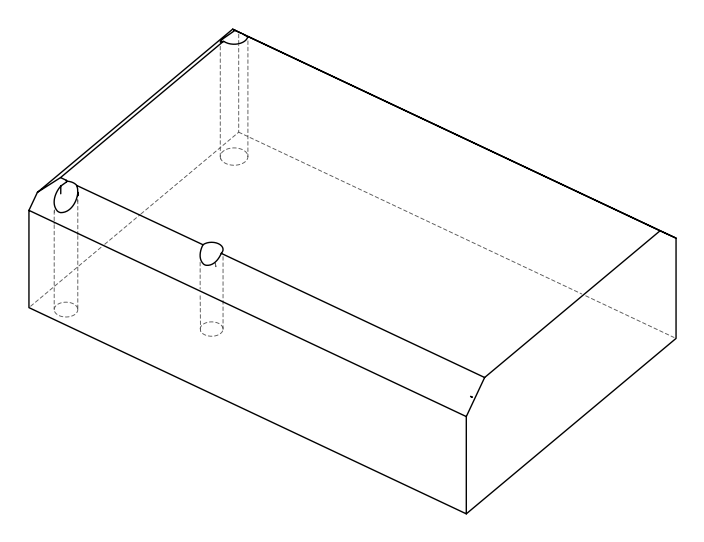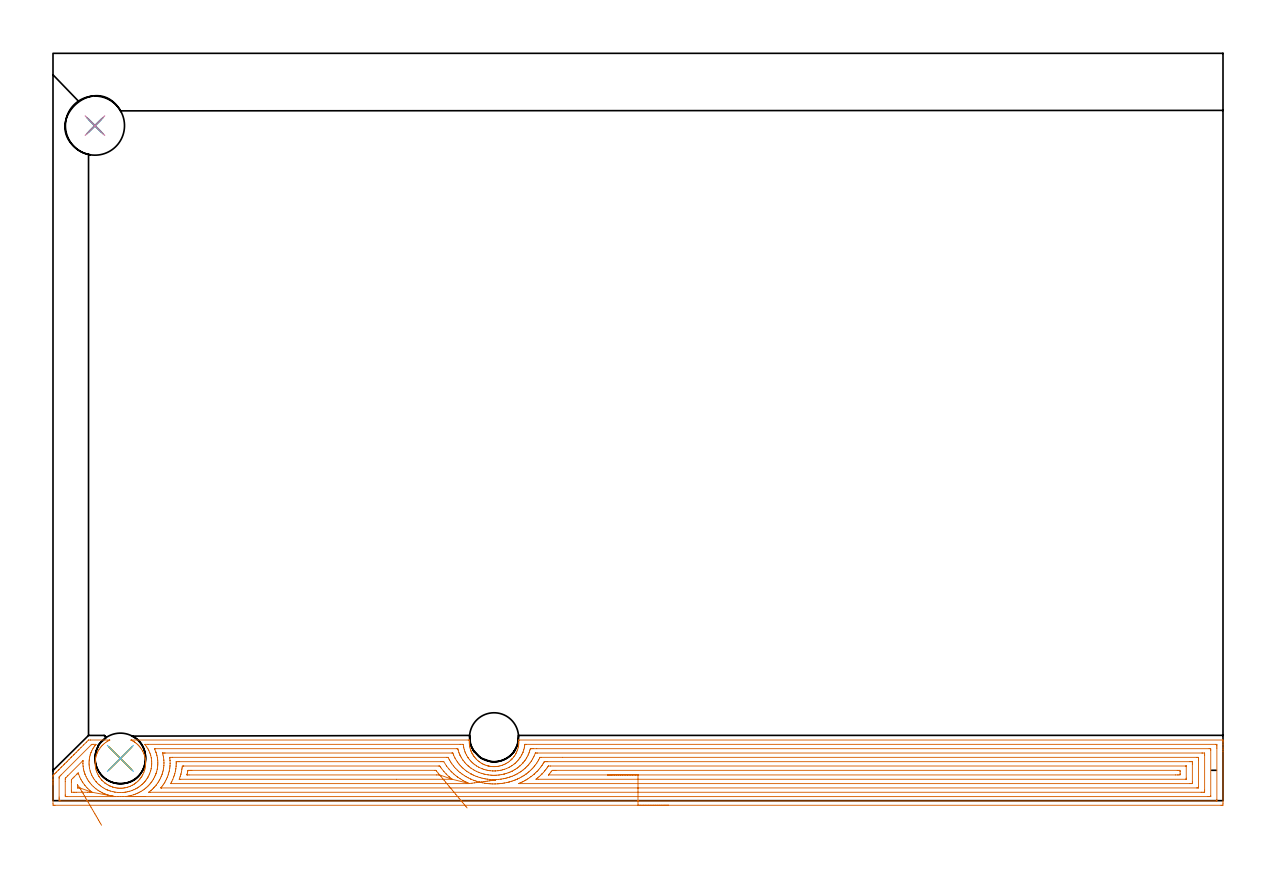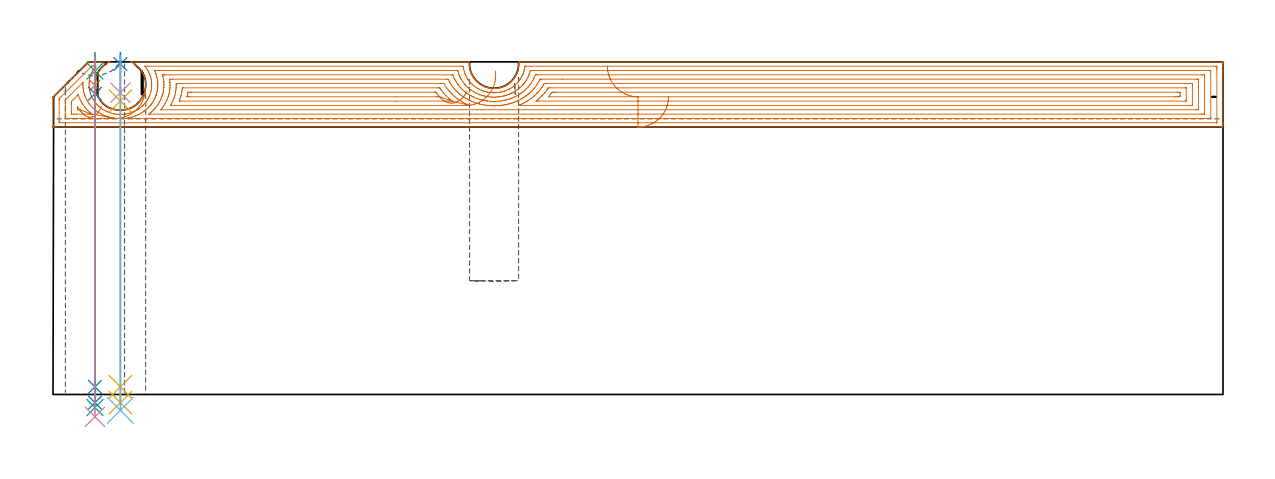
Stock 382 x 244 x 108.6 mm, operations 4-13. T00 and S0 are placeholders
(PLAN: 13 operations, 9 tool changes, 57 min)
(1 INDEXABLE_INSERT_DRILL_BLIND_HOLE_FROM_SOLID | STEP1POCKET | NXT0302_003 | 0.3 min | 14351 mm3)
(2 AREA_MILL | FG_CHAMFER_SURFACE | UGT0205_001 | 8.62 min | 16053 mm3)
(3 AREA_MILL_1 | FG_CHAMFER_SURFACE_1 | UGT0205_001 | 21.37 min | 65204 mm3)
(4 AREA_MILL_2 | FG_CHAMFER_SURFACE_2 | UGT0205_001 | 24.15 min | 85254 mm3)
(5 SPOT_DRILL | STEP1HOLE | NXT0321_9005460120000 | 0.03 min | 0 mm3)
(6 SPOT_DRILL_1 | STEP1HOLE_1 | NXT0321_9005460120000 | 0.05 min | 148 mm3)
(7 DRILL_BLIND_HOLE_INTO_CENTER | STEP1HOLE | NXT0301_038 | 0.05 min | 86 mm3)
(8 GUN_DRILL_THROUGH_HOLE | STEP1HOLE | UGT0307_001 | 0.52 min | 1926 mm3)
(9 SPADE_DRILL_TO_ENLARGE_THROUGH_HOLE | STEP1HOLE | UGT0306_007 | 0.46 min | 19645 mm3)
(10 DRILL_BLIND_HOLE_INTO_CENTER_1 | STEP1HOLE_1 | NXT0301_022 | 0.04 min | 90 mm3)
(11 GUN_DRILL_THROUGH_HOLE_1 | STEP1HOLE_1 | UGT0307_001 | 0.49 min | 1967 mm3)
(12 SPADE_DRILL_TO_ENLARGE_THROUGH_HOLE_1 | STEP1HOLE_1 | UGT0306_003 | 0.46 min | 11025 mm3)
(13 DRILL_TO_ENLARGE_THROUGH_HOLE | STEP1HOLE_1 | UGT0301_260 | 0.47 min | 18077 mm3)
(TOOL NXT0302_003 | Index. Insert Drill 16mm [880-D1600L20-05] | D16 PA176 FL80 Z2)
(TOOL UGT0205_001 | Chamfer Mill 20 x 3 x 45 deg. | D20 FL50 Z2)
(TOOL NXT0321_9005460120000 | NC Spot Drill, 142deg, 12mm, Carbide, Uncoated | D12 PA142 FL30 Z2)
(TOOL NXT0301_038 | Carbide Drill 6.7mm [860.1-0670-034A1-MM 2214] | D6.7 PA140 FL53 Z2)
(TOOL UGT0307_001 | Gun Drill 5 mm | D5 PA130 FL24 Z1)
(TOOL UGT0306_007 | Spade Drill 16.5mm | D16.5 PA132 FL10 Z2)
(TOOL NXT0301_022 | Carbide Drill 5.1mm [860.1-0510-015A1-MM 2214] | D5.1 PA140 FL28 Z2)
(TOOL UGT0306_003 | Spade Drill 12.5mm | D12.5 PA132 FL10 Z2)
(TOOL UGT0301_260 | Twist Drill 19.3 mm | D19.3 PA118 FL140 Z2)
(OP 4 AREA_MILL_2)
G17 G21 G94 G90
T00 M6
G54
G17 G0 G90 X201. Y-1.5 S1061 M3
G43 Z118.6 H0
Z97.3
G94 G1 X200.962 Z96.428 F250.
X200.848 Z95.564
X200.659 Z94.712
X200.397 Z93.88
X200.063 Z93.074
X199.66 Z92.3
X199.192 Z91.564
X198.66 Z90.872
X198.071 Z90.229
X197.428 Z89.64
X196.736 Z89.109
X196. Z88.64
X195.226 Z88.237
X194.42 Z87.903
X193.588 Z87.641
X192.737 Z87.452
X191.872 Z87.338
X191. Z87.3
X0.624
X0.138 Y-1.495 Z87.303
X0.009 Y-1.492 Z87.306
X0. Y-1.015 Z87.783
Y5.173 Z93.967
Y5.706 Z94.503
Y6.056 Z94.853
Y6.59 Z95.386
Y6.94 Z95.735
Y7.916 Z96.716
X0.01 Y8.205 Z97.002
X0.068 Y8.266 Z97.064
X0.177 Y8.378 Z97.176
X0.624 Y8.826 Z97.622
X0.988 Y9.188 Z97.988
X1.148 Y9.348 Z98.148
X1.684 Y9.887 Z98.681
X1.965 Y10.165 Z98.965
X2.013 Y10.213 Z99.013
X2.568 Y10.77 Z99.566
X2.859 Y11.059 Z99.859
X3.452 Y11.654 Z100.45
X3.742 Y11.942 Z100.742
X3.752 Y11.952 Z100.752
X4.336 Y12.538 Z101.334
X4.688 Y12.888 Z101.688
X5.22 Y13.422 Z102.218
X5.811 Y14.011 Z102.811
X5.987 Y14.188 Z102.985
X6.104 Y14.306 Z103.103
X6.695 Y14.895 Z103.695
X6.881 Y15.082 Z103.879
X6.988 Y15.19 Z103.987
X7.579 Y15.779 Z104.579
X8.167 Y16.368 Z105.166
X8.463 Y16.663 Z105.463
X9.115 Y17.316 Z106.115
X10.009 Y18.209 Z107.008
X10.903 Y19.103 Z107.902
X11.56 Y19.76 Z108.559
X11.596 Y19.797 Z108.587
X12.243 Y19.8 Z108.6
X18.5
X18.532 Y19.794 Z108.592
X18.513 Y19.778 Z108.578
X18.5 Y19.77 Z108.57
X18.261 Y19.65 Z108.45
X17.89 Y19.45 Z108.25
X17.691 Y19.331 Z108.131
X17.245 Y19.038 Z107.838
X17.204 Y19.01 Z107.81
X16.798 Y18.698 Z107.498
X16.476 Y18.421 Z107.221
X16.167 Y18.13 Z106.93
X15.905 Y17.857 Z106.657
X15.649 Y17.558 Z106.358
X15.409 Y17.25 Z106.05
X15.011 Y16.677 Z105.477
X14.832 Y16.37 Z105.17
X14.603 Y15.933 Z104.733
X14.399 Y15.49 Z104.29
X14.25 Y15.113 Z103.913
X14.118 Y14.733 Z103.533
X14.083 Y14.61 Z103.41
X13.973 Y14.171 Z102.971
X13.883 Y13.73 Z102.53
X13.818 Y13.291 Z102.091
X13.777 Y12.85 Z101.65
X13.759 Y12.41 Z101.21
X13.764 Y11.97 Z100.77
X13.793 Y11.529 Z100.329
X13.846 Y11.09 Z99.89
X13.924 Y10.649 Z99.449
X14.025 Y10.21 Z99.01
X14.118 Y9.867 Z98.667
X14.314 Y9.33 Z98.13
X14.498 Y8.887 Z97.687
X14.71 Y8.45 Z97.25
X14.856 Y8.184 Z96.984
X14.991 Y7.956 Z96.756
X15.012 Y7.921 Z96.721
X15.056 Y7.857 Z96.654
X15.079 Y7.824 Z96.618
X15.25 Y7.571 Z96.369
X15.567 Y7.15 Z95.949
X15.905 Y6.743 Z95.541
X15.954 Y6.691 Z95.489
X16.001 Y6.646 Z95.443
X16.369 Y6.288 Z95.084
X16.798 Y5.9 Z94.699
X16.88 Y5.836 Z94.635
X16.911 Y5.811 Z94.61
X16.98 Y5.762 Z94.56
X17.297 Y5.532 Z94.332
X17.691 Y5.274 Z94.073
X18.053 Y5.072 Z93.866
X18.299 Y4.932 Z93.729
X18.36 Y4.901 Z93.699
X18.44 Y4.861 Z93.659
X18.585 Y4.795 Z93.593
X18.693 Y4.751 Z93.549
X18.947 Y4.649 Z93.444
X19.029 Y4.615 Z93.411
X19.478 Y4.454 Z93.252
X19.547 Y4.434 Z93.232
X19.84 Y4.35 Z93.145
X19.923 Y4.325 Z93.122
X20.055 Y4.293 Z93.093
X20.074 Y4.289 Z93.088
X20.205 Y4.259 Z93.056
X20.287 Y4.242 Z93.035
X20.371 Y4.222 Z93.015
X20.817 Y4.145 Z92.939
X21.181 Y4.102 Z92.896
X21.265 Y4.092 Z92.887
X21.711 Y4.064 Z92.859
X22.011 Z92.853
X22.158 Y4.062 Z92.854
X22.274 Y4.067 Z92.86
X22.605 Y4.083 Z92.876
X23.052 Y4.128 Z92.922
X23.416 Y4.185 Z92.979
X23.499 Y4.197 Z92.993
X23.945 Y4.29 Z93.089
X24.393 Y4.412 Z93.212
X24.838 Y4.561 Z93.359
X25.273 Y4.737 Z93.536
X25.702 Y4.931 Z93.729
X25.732 Y4.946 Z93.744
X25.875 Y5.026 Z93.826
X26.182 Y5.2 Z93.999
X26.544 Y5.426 Z94.224
X26.625 Y5.476 Z94.275
X26.991 Y5.743 Z94.543
X27.082 Y5.81 Z94.61
X27.518 Y6.172 Z94.971
X27.786 Y6.426 Z95.225
X28.041 Y6.69 Z95.49
X28.204 Y6.878 Z95.676
X28.258 Y6.94 Z95.736
X28.331 Y7.023 Z95.821
X28.412 Y7.114 Z95.914
X28.748 Y7.57 Z96.37
X28.778 Y7.616 Z96.415
X28.913 Y7.824 Z96.619
X28.99 Y7.941 Z96.738
X29.034 Y8.006 Z96.805
X29.187 Y8.266 Z97.066
X29.295 Y8.45 Z97.25
X29.684 Y9.33 Z98.13
X29.843 Y9.768 Z98.568
X29.973 Y10.21 Z99.01
X30.076 Y10.649 Z99.449
X30.156 Y11.09 Z99.89
X30.198 Y11.394 Z100.194
X30.234 Y11.97 Z100.77
X30.241 Y12.41 Z101.21
X30.225 Y12.85 Z101.65
X30.198 Y13.206 Z102.006
X30.163 Y13.468 Z102.268
X30.12 Y13.73 Z102.53
X30.027 Y14.171 Z102.971
X29.912 Y14.61 Z103.41
X29.77 Y15.052 Z103.852
X29.598 Y15.49 Z104.29
X29.305 Y16.13 Z104.93
X29.17 Y16.37 Z105.17
X28.894 Y16.815 Z105.615
X28.594 Y17.25 Z106.05
X28.412 Y17.488 Z106.288
X28.129 Y17.814 Z106.614
X27.832 Y18.13 Z106.93
X27.518 Y18.429 Z107.229
X27.162 Y18.726 Z107.526
X26.794 Y19.01 Z107.81
X26.625 Y19.129 Z107.929
X26.473 Y19.23 Z108.03
X26.327 Y19.321 Z108.121
X26.178 Y19.412 Z108.212
X25.88 Y19.578 Z108.378
X25.524 Y19.757 Z108.557
X25.5 Y19.771 Z108.571
X25.465 Y19.795 Z108.59
X25.65 Y19.8 Z108.6
X135.585
X135.913 Y19.794 Z108.591
X135.921 Y19.767 Z108.564
X135.908 Y19.461 Z108.259
X135.91 Y19.01 Z107.808
X135.933 Y18.57 Z107.368
X135.948 Y18.431 Z107.229
X135.979 Y18.13 Z106.929
X136.032 Y17.798 Z106.598
X136.05 Y17.689 Z106.488
X136.145 Y17.251 Z106.048
X136.269 Y16.81 Z105.605
X136.319 Y16.663 Z105.457
X136.375 Y16.494 Z105.292
X136.416 Y16.37 Z105.169
X136.467 Y16.233 Z105.033
X136.506 Y16.128 Z104.928
X136.651 Y15.808 Z104.606
X136.665 Y15.779 Z104.576
X136.777 Y15.551 Z104.349
X136.807 Y15.491 Z104.288
X136.894 Y15.337 Z104.133
X136.976 Y15.19 Z103.989
X137.057 Y15.045 Z103.844
X137.075 Y15.016 Z103.816
X137.152 Y14.895 Z103.691
X137.218 Y14.789 Z103.588
X137.33 Y14.61 Z103.409
X137.373 Y14.549 Z103.348
X137.399 Y14.511 Z103.309
X137.445 Y14.453 Z103.249
X137.539 Y14.33 Z103.129
X137.671 Y14.161 Z102.96
X137.707 Y14.114 Z102.914
X137.794 Y14.011 Z102.811
X138.033 Y13.73 Z102.529
X138.186 Y13.569 Z102.367
X138.293 Y13.457 Z102.255
X138.63 Y13.147 Z101.945
X138.714 Y13.075 Z101.874
X138.978 Y12.85 Z101.65
X139.186 Y12.69 Z101.489
X139.628 Y12.393 Z101.192
X140.079 Y12.119 Z100.917
X140.228 Y12.039 Z100.838
X140.356 Y11.971 Z100.769
X140.662 Y11.827 Z100.625
X140.973 Y11.695 Z100.49
X141.417 Y11.534 Z100.33
X141.611 Y11.474 Z100.271
X141.842 Y11.405 Z100.199
X141.866 Y11.397 Z100.192
X142.013 Y11.36 Z100.158
X142.116 Y11.334 Z100.133
X142.289 Y11.295 Z100.087
X142.312 Y11.29 Z100.082
X142.526 Y11.249 Z100.042
X142.759 Y11.204 Z100.001
X143.206 Y11.146 Z99.945
X143.653 Y11.118 Z99.908
X144.1 Y11.11 Z99.904
X144.342 Y11.122 Z99.911
X144.546 Y11.129 Z99.923
X144.993 Y11.17 Z99.968
X145.44 Y11.239 Z100.035
X145.888 Y11.333 Z100.129
X146.333 Y11.451 Z100.249
X146.782 Y11.602 Z100.4
X147.226 Y11.779 Z100.577
X147.651 Y11.977 Z100.774
X147.899 Y12.112 Z100.912
X148.12 Y12.234 Z101.033
X148.571 Y12.526 Z101.325
X149.025 Y12.85 Z101.65
X149.34 Y13.127 Z101.926
X149.474 Y13.245 Z102.045
X149.562 Y13.329 Z102.129
X149.81 Y13.569 Z102.365
X149.886 Y13.642 Z102.44
X149.906 Y13.662 Z102.46
X149.97 Y13.73 Z102.529
X150.33 Y14.164 Z102.963
X150.482 Y14.365 Z103.163
X150.668 Y14.61 Z103.409
X150.8 Y14.804 Z103.602
X151.003 Y15.144 Z103.942
X151.108 Y15.337 Z104.135
X151.192 Y15.491 Z104.289
X151.399 Y15.928 Z104.725
X151.582 Y16.37 Z105.169
X151.674 Y16.62 Z105.42
X151.693 Y16.673 Z105.473
X151.852 Y17.25 Z106.049
X151.95 Y17.688 Z106.488
X151.98 Y17.877 Z106.676
X152.021 Y18.13 Z106.929
X152.052 Y18.431 Z107.229
X152.067 Y18.57 Z107.368
X152.088 Y19.01 Z107.809
X152.089 Y19.562 Z108.361
X152.083 Y19.718 Z108.517
X152.088 Y19.795 Z108.593
X152.12 Y19.8 Z108.6
X381.823
X381.991 Y19.797 Z108.588
X381.993 Y19.783 Z108.575
X382. Y19.415 Z108.215
Y19.132 Z107.931
Y18.431 Z107.226
Y17.196 Z105.993
Y16.663 Z105.458
Y16.046 Z104.841
Y-0.398 Z88.4
X381.996 Y-1.015 Z87.783
X381.991 Y-1.492 Z87.306
X381.862 Y-1.495 Z87.303
X381.376 Y-1.5 Z87.3
X191.
Y-0.086 Z88.714
X2.365 Y-0.085 Z88.715
X2.018 Y-0.079 Z88.721
X2.01 Y0.033 Z88.833
X2.003 Y0.274 Z89.074
X2.001 Y0.753 Z89.553
X2. Y1.16 Z89.96
X2.001 Y7.346 Z96.146
X2.006 Y7.586 Z96.386
X2.01 Y7.704 Z96.504
X2.022 Y7.76 Z96.56
X2.081 Y7.824 Z96.624
X2.243 Y7.991 Z96.791
X2.412 Y8.162 Z96.962
X2.686 Y8.437 Z97.237
X12.463 Y18.213 Z107.013
X12.561 Y18.308 Z107.108
X12.623 Y18.365 Z107.165
X12.639 Y18.378 Z107.178
X12.661 Y18.381 Z107.181
X12.713 Y18.383 Z107.183
X13.137 Y18.386 Z107.186
X13.183
X13.931 Y18.382 Z107.182
X13.986 Y18.38 Z107.18
X14.002 Y18.378 Z107.178
X13.995 Y18.367 Z107.167
X13.943 Y18.297 Z107.097
X13.864 Y18.194 Z106.994
X13.762 Y18.061 Z106.861
X13.656 Y17.917 Z106.717
X13.397 Y17.547 Z106.347
X13.137 Y17.162 Z105.962
X12.955 Y16.843 Z105.643
X12.861 Y16.663 Z105.463
X12.657 Y16.254 Z105.054
X12.446 Y15.779 Z104.579
X12.386 Y15.638 Z104.438
X12.243 Y15.262 Z104.062
X12.154 Y14.983 Z103.783
X12.131 Y14.895 Z103.695
X11.982 Y14.269 Z103.069
X11.93 Y14.011 Z102.811
X11.851 Y13.516 Z102.316
X11.808 Y13.127 Z101.927
X11.778 Y12.667 Z101.467
X11.77 Y12.244 Z101.044
X11.781 Y11.816 Z100.616
X11.816 Y11.36 Z100.16
X11.884 Y10.831 Z99.631
X11.949 Y10.476 Z99.276
X12.128 Y9.706 Z98.506
X12.164 Y9.592 Z98.392
X12.243 Y9.349 Z98.149
X12.498 Y8.708 Z97.508
X12.687 Y8.269 Z97.069
X12.918 Y7.824 Z96.624
X13.137 Y7.44 Z96.24
X13.47 Y6.94 Z95.74
X14.031 Y6.209 Z95.009
X14.101 Y6.126 Z94.926
X14.164 Y6.056 Z94.856
X14.54 Y5.672 Z94.472
X14.925 Y5.303 Z94.103
X15.073 Y5.173 Z93.973
X15.478 Y4.834 Z93.634
X15.818 Y4.588 Z93.388
X16.266 Y4.289 Z93.089
X16.712 Y4.025 Z92.825
X17.308 Y3.699 Z92.499
X17.606 Y3.563 Z92.363
X17.672 Y3.535 Z92.335
X17.718 Y3.516 Z92.316
X17.999 Y3.405 Z92.205
X18.5 Y3.226 Z92.026
X18.771 Y3.137 Z91.937
X19.394 Y2.965 Z91.765
X19.594 Y2.918 Z91.718
X20.141 Y2.81 Z91.61
X20.287 Y2.785 Z91.585
X21.006 Y2.694 Z91.494
X21.181 Y2.681 Z91.481
X21.563 Y2.658 Z91.458
X21.944 Y2.65 Z91.45
X22.075 Y2.651 Z91.451
X22.808 Y2.68 Z91.48
X22.969 Y2.691 Z91.491
X23.059 Y2.699 Z91.499
X23.414 Y2.741 Z91.541
X23.727 Y2.788 Z91.588
X23.862 Y2.811 Z91.611
X24.364 Y2.909 Z91.709
X24.756 Y3.003 Z91.803
X25.075 Y3.09 Z91.89
X25.65 Y3.273 Z92.073
X25.748 Y3.308 Z92.108
X26.002 Y3.405 Z92.205
X26.448 Y3.594 Z92.394
X26.544 Y3.637 Z92.437
X26.985 Y3.852 Z92.652
X27.438 Y4.104 Z92.904
X27.554 Y4.174 Z92.974
X27.738 Y4.289 Z93.089
X28.093 Y4.525 Z93.325
X28.331 Y4.696 Z93.496
X28.604 Y4.903 Z93.703
X28.934 Y5.173 Z93.973
X29.089 Y5.307 Z94.107
X29.225 Y5.431 Z94.231
X29.539 Y5.746 Z94.546
X29.83 Y6.056 Z94.856
X29.966 Y6.208 Z95.008
X30.119 Y6.386 Z95.186
X30.357 Y6.705 Z95.505
X30.528 Y6.94 Z95.74
X30.719 Y7.231 Z96.031
X31.013 Y7.69 Z96.49
X31.062 Y7.775 Z96.575
X31.087 Y7.824 Z96.624
X31.348 Y8.377 Z97.177
X31.495 Y8.708 Z97.508
X31.617 Y8.994 Z97.794
X31.83 Y9.592 Z98.392
X31.849 Y9.649 Z98.449
X31.907 Y9.841 Z98.641
X32.029 Y10.354 Z99.154
X32.053 Y10.476 Z99.276
X32.159 Y11.11 Z99.91
X32.188 Y11.36 Z100.16
X32.223 Y11.93 Z100.73
X32.229 Y12.244 Z101.044
X32.218 Y12.82 Z101.62
X32.197 Y13.127 Z101.927
X32.113 Y13.807 Z102.607
X32.072 Y14.011 Z102.811
X31.907 Y14.759 Z103.559
X31.869 Y14.895 Z103.695
X31.854 Y14.947 Z103.747
X31.682 Y15.442 Z104.242
X31.549 Y15.779 Z104.579
X31.282 Y16.396 Z105.196
X31.147 Y16.663 Z105.463
X31.013 Y16.908 Z105.708
X30.603 Y17.547 Z106.347
X30.119 Y18.218 Z107.018
X30.04 Y18.317 Z107.117
X30.029 Y18.332 Z107.132
X29.999 Y18.375 Z107.175
X30.119 Y18.382 Z107.182
X30.166 Y18.384 Z107.184
X31.013 Y18.386 Z107.186
X132.95
X133.798 Y18.38 Z107.18
X133.85 Y18.379 Z107.179
X133.943 Y18.331 Z107.131
X133.956 Y18.274 Z107.074
X134.07 Y17.547 Z106.347
X134.137 Y17.211 Z106.011
X134.281 Y16.663 Z105.463
X134.501 Y15.968 Z104.768
X134.576 Y15.779 Z104.579
X134.692 Y15.504 Z104.304
X134.999 Y14.895 Z103.695
X135.409 Y14.185 Z102.985
X135.523 Y14.011 Z102.811
X135.585 Y13.919 Z102.719
X135.937 Y13.47 Z102.27
X136.223 Y13.127 Z101.927
X136.479 Y12.841 Z101.641
X136.781 Y12.538 Z101.338
X137.102 Y12.244 Z101.044
X137.373 Y12.013 Z100.813
X137.741 Y11.722 Z100.522
X138.262 Y11.36 Z100.16
X138.275 Y11.351 Z100.151
X138.917 Y10.975 Z99.775
X139.161 Y10.844 Z99.644
X139.962 Y10.476 Z99.276
X140.054 Y10.438 Z99.238
X140.116 Y10.415 Z99.215
X140.628 Y10.24 Z99.04
X140.948 Y10.142 Z98.942
X141.413 Y10.016 Z98.816
X141.842 Y9.918 Z98.718
X141.992 Y9.888 Z98.688
X142.291 Y9.835 Z98.635
X142.638 Y9.785 Z98.585
X142.736 Y9.774 Z98.574
X143.511 Y9.709 Z98.509
X143.629 Y9.705 Z98.505
X144.025 Y9.7 Z98.5
X144.406 Y9.708 Z98.508
X144.523 Y9.715 Z98.515
X145.235 Y9.772 Z98.572
X145.417 Y9.793 Z98.593
X145.526 Y9.808 Z98.608
X146.146 Y9.917 Z98.717
X146.311 Y9.952 Z98.752
X146.738 Y10.054 Z98.854
X147.205 Y10.185 Z98.985
X147.424 Y10.259 Z99.059
X148.03 Y10.476 Z99.276
X148.098 Y10.503 Z99.303
X148.691 Y10.774 Z99.574
X148.992 Y10.93 Z99.73
X149.271 Y11.084 Z99.884
X149.728 Y11.36 Z100.16
X149.824 Y11.421 Z100.221
X149.886 Y11.462 Z100.262
X150.343 Y11.791 Z100.591
X150.499 Y11.905 Z100.705
X150.78 Y12.138 Z100.938
X150.836 Y12.188 Z100.988
X150.898 Y12.244 Z101.044
X151.294 Y12.619 Z101.419
X151.674 Y12.995 Z101.795
X151.736 Y13.066 Z101.866
X151.787 Y13.127 Z101.927
X152.13 Y13.56 Z102.36
X152.476 Y14.011 Z102.811
X152.514 Y14.064 Z102.864
X152.567 Y14.143 Z102.943
X152.849 Y14.617 Z103.417
X153.001 Y14.895 Z103.695
X153.153 Y15.199 Z103.999
X153.421 Y15.779 Z104.579
X153.433 Y15.807 Z104.607
X153.461 Y15.875 Z104.675
X153.663 Y16.463 Z105.263
X153.718 Y16.663 Z105.463
X153.848 Y17.164 Z105.964
X153.93 Y17.547 Z106.347
X153.992 Y17.906 Z106.706
X154.06 Y18.35 Z107.15
X154.071 Y18.38 Z107.18
X154.091 Y18.381 Z107.181
X154.143 Y18.383 Z107.183
X154.355 Y18.386 Z107.186
X154.4
X379.635 Y18.385 Z107.185
X379.982 Y18.379 Z107.179
X379.99 Y18.267 Z107.067
X379.997 Y18.026 Z106.826
X379.999 Y17.547 Z106.347
X380. Y17.14 Z105.94
X379.999 Y0.347 Z89.147
X379.992 Y-0.061 Z88.739
X379.989 Y-0.08 Z88.72
X379.984 Y-0.082 Z88.718
X379.959 Y-0.084 Z88.716
X379.906 Y-0.085 Z88.715
X379.8 Y-0.086 Z88.714
X191.
Y1.328 Z90.128
X23.862 Y1.329 Z90.129
X23.821 Y1.331 Z90.131
X23.759 Y1.336 Z90.136
X23.862 Y1.356 Z90.156
X24.106 Y1.396 Z90.196
X24.269 Y1.424 Z90.224
X24.756 Y1.515 Z90.315
X24.859 Y1.536 Z90.336
X25.314 Y1.637 Z90.437
X25.58 Y1.707 Z90.507
X25.65 Y1.727 Z90.527
X26.26 Y1.918 Z90.718
X26.544 Y2.01 Z90.81
X26.917 Y2.151 Z90.951
X27.438 Y2.364 Z91.164
X27.548 Y2.412 Z91.212
X27.783 Y2.521 Z91.321
X28.148 Y2.702 Z91.502
X28.331 Y2.801 Z91.601
X28.719 Y3.022 Z91.822
X29.225 Y3.331 Z92.131
X29.27 Y3.36 Z92.16
X29.336 Y3.405 Z92.205
X29.789 Y3.731 Z92.531
X30.119 Y3.978 Z92.778
X30.292 Y4.118 Z92.918
X30.493 Y4.289 Z93.089
X30.766 Y4.532 Z93.332
X31.013 Y4.766 Z93.566
X31.215 Y4.973 Z93.773
X31.402 Y5.173 Z93.973
X31.638 Y5.438 Z94.238
X31.907 Y5.75 Z94.55
X32.04 Y5.924 Z94.724
X32.136 Y6.056 Z94.856
X32.408 Y6.444 Z95.244
X32.732 Y6.94 Z95.74
X32.758 Y6.982 Z95.782
X32.8 Y7.051 Z95.851
X33.068 Y7.56 Z96.36
X33.195 Y7.824 Z96.624
X33.35 Y8.165 Z96.965
X33.581 Y8.708 Z97.508
X33.612 Y8.789 Z97.589
X33.694 Y9.019 Z97.819
X33.831 Y9.457 Z98.257
X33.867 Y9.592 Z98.392
X34.007 Y10.166 Z98.966
X34.065 Y10.476 Z99.276
X34.14 Y10.918 Z99.718
X34.19 Y11.36 Z100.16
X34.214 Y11.729 Z100.529
X34.229 Y12.244 Z101.044
X34.224 Y12.603 Z101.403
X34.199 Y13.127 Z101.927
X34.154 Y13.556 Z102.356
X34.09 Y14.011 Z102.811
X33.96 Y14.633 Z103.433
X33.892 Y14.895 Z103.695
X33.694 Y15.596 Z104.396
X33.631 Y15.779 Z104.579
X33.596 Y15.876 Z104.676
X33.257 Y16.663 Z105.463
X33.139 Y16.939 Z105.739
X33.132 Y16.962 Z105.762
X33.134 Y16.965 Z105.765
X33.141 Y16.968 Z105.768
X33.195 Y16.97 Z105.77
X33.278 Y16.971 Z105.771
X33.382
X131.699
X132.01 Y16.969 Z105.769
X132.113 Y16.967 Z105.767
X132.144 Y16.965 Z105.765
X132.161 Y16.925 Z105.725
X132.187 Y16.842 Z105.642
X132.238 Y16.663 Z105.463
X132.325 Y16.352 Z105.152
X132.516 Y15.779 Z104.579
X132.62 Y15.484 Z104.284
X132.839 Y14.96 Z103.76
X132.87 Y14.895 Z103.695
X132.904 Y14.827 Z103.627
X133.188 Y14.292 Z103.092
X133.354 Y14.011 Z102.811
X133.798 Y13.291 Z102.091
X133.92 Y13.127 Z101.927
X134.321 Y12.61 Z101.41
X134.639 Y12.244 Z101.044
X134.692 Y12.185 Z100.985
X135.105 Y11.764 Z100.564
X135.533 Y11.36 Z100.16
X135.585 Y11.313 Z100.113
X135.912 Y11.037 Z99.837
X136.479 Y10.613 Z99.413
X136.561 Y10.556 Z99.356
X136.683 Y10.476 Z99.276
X137.373 Y10.047 Z98.847
X137.66 Y9.875 Z98.675
X138.204 Y9.592 Z98.392
X138.267 Y9.562 Z98.362
X138.324 Y9.535 Z98.335
X138.872 Y9.295 Z98.095
X139.161 Y9.179 Z97.979
X139.813 Y8.947 Z97.747
X140.054 Y8.874 Z97.674
X140.634 Y8.708 Z97.508
X140.948 Y8.632 Z97.432
X141.048 Y8.609 Z97.409
X141.842 Y8.457 Z97.257
X142.138 Y8.415 Z97.215
X142.736 Y8.351 Z97.151
X143.131 Y8.317 Z97.117
X143.629 Y8.291 Z97.091
X144.056 Y8.286 Z97.086
X144.523 Y8.298 Z97.098
X144.913 Y8.323 Z97.123
X145.417 Y8.364 Z97.164
X145.731 Y8.397 Z97.197
X146.311 Y8.49 Z97.29
X146.498 Y8.523 Z97.323
X147.205 Y8.667 Z97.467
X147.239 Y8.674 Z97.474
X147.379 Y8.708 Z97.508
X147.936 Y8.868 Z97.668
X148.098 Y8.919 Z97.719
X148.599 Y9.097 Z97.897
X148.992 Y9.243 Z98.043
X149.24 Y9.347 Z98.147
X149.804 Y9.592 Z98.392
X149.859 Y9.618 Z98.418
X149.886 Y9.632 Z98.432
X150.435 Y9.933 Z98.733
X150.78 Y10.136 Z98.936
X150.991 Y10.267 Z99.067
X151.314 Y10.476 Z99.276
X151.526 Y10.622 Z99.422
X151.674 Y10.727 Z99.527
X152.037 Y11. Z99.8
X152.459 Y11.36 Z100.16
X152.516 Y11.41 Z100.21
X152.567 Y11.457 Z100.257
X152.97 Y11.846 Z100.646
X153.367 Y12.244 Z101.044
X153.412 Y12.292 Z101.092
X153.461 Y12.349 Z101.149
X153.808 Y12.785 Z101.585
X154.075 Y13.127 Z101.927
X154.194 Y13.287 Z102.087
X154.355 Y13.512 Z102.312
X154.547 Y13.822 Z102.622
X154.658 Y14.011 Z102.811
X154.868 Y14.388 Z103.188
X155.12 Y14.895 Z103.695
X155.162 Y14.981 Z103.781
X155.249 Y15.175 Z103.975
X155.421 Y15.608 Z104.408
X155.483 Y15.779 Z104.579
X155.647 Y16.269 Z105.069
X155.761 Y16.663 Z105.463
X155.845 Y16.957 Z105.757
X156.142 Y16.964 Z105.764
X156.726 Y16.97 Z105.77
X157.93 Y16.972 Z105.772
X377.489 Y16.971 Z105.771
X377.801 Y16.969 Z105.769
X377.904 Y16.968 Z105.768
X377.979 Y16.965 Z105.765
X377.99 Y16.86 Z105.66
X377.995 Y16.663 Z105.463
X377.999 Y16.467 Z105.267
Y1.637 Z90.437
X377.998 Y1.442 Z90.242
X377.992 Y1.375 Z90.175
X377.986 Y1.335 Z90.135
X377.956 Y1.334 Z90.134
X377.801 Y1.331 Z90.131
X377.219 Y1.329 Z90.129
X376.907
X191. Y1.328 Z90.128
Y2.743 Z91.543
X31.682
X31.413 Y2.746 Z91.546
X31.321 Y2.749 Z91.549
X31.26 Y2.753 Z91.553
X31.907 Y3.273 Z92.073
X31.978 Y3.334 Z92.134
X32.059 Y3.405 Z92.205
X32.443 Y3.758 Z92.558
X32.8 Y4.101 Z92.901
X32.893 Y4.197 Z92.997
X32.978 Y4.289 Z93.089
X33.313 Y4.666 Z93.466
X33.694 Y5.109 Z93.909
X33.722 Y5.145 Z93.945
X33.742 Y5.173 Z93.973
X34.091 Y5.664 Z94.464
X34.359 Y6.056 Z94.856
X34.449 Y6.194 Z94.994
X34.588 Y6.415 Z95.215
X34.777 Y6.754 Z95.554
X34.875 Y6.94 Z95.74
X35.075 Y7.342 Z96.142
X35.298 Y7.824 Z96.624
X35.354 Y7.951 Z96.751
X35.482 Y8.255 Z97.055
X35.602 Y8.589 Z97.389
X35.64 Y8.708 Z97.508
X35.813 Y9.265 Z98.065
X35.896 Y9.592 Z98.392
X35.988 Y9.975 Z98.775
X36.081 Y10.476 Z99.276
X36.122 Y10.726 Z99.526
X36.192 Y11.36 Z100.16
X36.207 Y11.527 Z100.327
X36.23 Y12.244 Z101.044
X36.232 Y12.385 Z101.185
X36.2 Y13.127 Z101.927
X36.189 Y13.312 Z102.112
X36.099 Y14.011 Z102.811
X36.045 Y14.338 Z103.138
X35.919 Y14.895 Z103.695
X35.771 Y15.493 Z104.293
X35.762 Y15.548 Z104.348
X35.791 Y15.551 Z104.351
X35.873 Y15.554 Z104.354
X36.041 Y15.556 Z104.356
X36.375 Y15.557 Z104.357
X36.6
X130.223
X130.448 Y15.556 Z104.356
X130.492 Y15.553 Z104.353
X130.511 Y15.551 Z104.351
X130.522 Y15.539 Z104.339
X130.535 Y15.514 Z104.314
X130.565 Y15.44 Z104.24
X130.784 Y14.895 Z103.695
X131.116 Y14.167 Z102.967
X131.196 Y14.011 Z102.811
X131.278 Y13.851 Z102.651
X131.719 Y13.127 Z101.927
X132.01 Y12.66 Z101.46
X132.331 Y12.244 Z101.044
X132.584 Y11.922 Z100.722
X132.904 Y11.543 Z100.343
X133.074 Y11.36 Z100.16
X133.43 Y10.992 Z99.792
X133.798 Y10.638 Z99.438
X133.98 Y10.476 Z99.276
X134.365 Y10.15 Z98.95
X134.692 Y9.898 Z98.698
X135.103 Y9.592 Z98.392
X135.585 Y9.278 Z98.078
X136.441 Y8.746 Z97.546
X136.479 Y8.726 Z97.526
X136.513 Y8.708 Z97.508
X137.087 Y8.425 Z97.225
X137.373 Y8.295 Z97.095
X138.127 Y7.963 Z96.763
X138.267 Y7.91 Z96.71
X138.505 Y7.824 Z96.624
X139.161 Y7.607 Z96.407
X139.475 Y7.514 Z96.314
X140.054 Y7.359 Z96.159
X140.667 Y7.218 Z96.018
X140.948 Y7.162 Z95.962
X141.325 Y7.091 Z95.891
X141.759 Y7.022 Z95.822
X141.842 Y7.012 Z95.812
X142.493 Y6.94 Z95.74
X142.736 Y6.92 Z95.72
X142.758 Y6.918 Z95.718
X143.629 Y6.874 Z95.674
X143.698 Y6.872 Z95.672
X144.523 Y6.879 Z95.679
X144.584 Y6.881 Z95.681
X145.417 Y6.933 Z95.733
X145.504 Y6.94 Z95.74
X146.226 Y7.024 Z95.824
X146.311 Y7.037 Z95.837
X146.991 Y7.152 Z95.952
X147.205 Y7.195 Z95.995
X147.728 Y7.307 Z96.107
X148.098 Y7.395 Z96.195
X148.438 Y7.489 Z96.289
X148.992 Y7.654 Z96.454
X149.121 Y7.696 Z96.496
X149.488 Y7.824 Z96.624
X149.777 Y7.932 Z96.732
X149.886 Y7.975 Z96.775
X150.405 Y8.195 Z96.995
X150.78 Y8.362 Z97.162
X151.017 Y8.473 Z97.273
X151.474 Y8.708 Z97.508
X151.603 Y8.778 Z97.578
X151.674 Y8.817 Z97.617
X152.159 Y9.112 Z97.912
X152.567 Y9.368 Z98.168
X152.703 Y9.458 Z98.258
X152.897 Y9.592 Z98.392
X153.222 Y9.828 Z98.628
X153.461 Y10.007 Z98.807
X153.719 Y10.221 Z99.021
X154.016 Y10.476 Z99.276
X154.193 Y10.636 Z99.436
X154.355 Y10.786 Z99.586
X154.645 Y11.072 Z99.872
X154.93 Y11.36 Z100.16
X155.083 Y11.523 Z100.323
X155.249 Y11.712 Z100.512
X155.487 Y12.008 Z100.808
X155.672 Y12.244 Z101.044
X155.873 Y12.51 Z101.31
X156.142 Y12.876 Z101.676
X156.241 Y13.03 Z101.83
X156.301 Y13.127 Z101.927
X156.571 Y13.587 Z102.387
X156.801 Y14.011 Z102.811
X156.881 Y14.165 Z102.965
X157.036 Y14.482 Z103.282
X157.163 Y14.77 Z103.57
X157.465 Y15.515 Z104.315
X157.479 Y15.548 Z104.348
X157.513 Y15.551 Z104.351
X157.595 Y15.554 Z104.354
X157.93 Y15.557 Z104.357
X158.154
X375.119
X375.345 Y15.556 Z104.356
X375.874 Y15.55 Z104.35
X375.99 Y15.539 Z104.339
X375.994 Y15.333 Z104.133
X376. Y14.908 Z103.708
Y3.418 Z92.218
X375.994 Y2.969 Z91.769
X375.99 Y2.758 Z91.558
X375.782 Y2.749 Z91.549
X375.119 Y2.744 Z91.544
X374.895 Y2.743 Z91.543
X191.
Y4.157 Z92.957
X35.482
X35.348 Y4.159 Z92.959
X35.261 Y4.162 Z92.962
X35.242 Y4.163 Z92.963
X35.252 Y4.179 Z92.979
X35.28 Y4.22 Z93.02
X35.482 Y4.476 Z93.276
X35.775 Y4.883 Z93.683
X35.978 Y5.173 Z93.973
X36.137 Y5.408 Z94.208
X36.375 Y5.775 Z94.575
X36.48 Y5.953 Z94.753
X36.538 Y6.056 Z94.856
X36.79 Y6.53 Z95.33
X36.995 Y6.94 Z95.74
X37.083 Y7.125 Z95.925
X37.269 Y7.541 Z96.341
X37.352 Y7.742 Z96.542
X37.383 Y7.824 Z96.624
X37.586 Y8.395 Z97.195
X37.686 Y8.708 Z97.508
X37.795 Y9.072 Z97.872
X37.928 Y9.592 Z98.392
X37.971 Y9.781 Z98.581
X38.102 Y10.476 Z99.276
X38.111 Y10.528 Z99.328
X38.163 Y10.954 Z99.754
X38.2 Y11.323 Z100.123
X38.202 Y11.36 Z100.16
X38.235 Y12.173 Z100.973
X38.234 Y12.244 Z101.044
X38.211 Y13.08 Z101.88
X38.207 Y13.127 Z101.927
X38.163 Y13.628 Z102.428
X38.117 Y14.011 Z102.811
X38.112 Y14.062 Z102.862
X38.111 Y14.128 Z102.928
X38.163 Y14.136 Z102.936
X38.924 Y14.142 Z102.942
X39.057 Y14.143 Z102.943
X128.435
X129.006 Y14.136 Z102.936
X129.031 Y14.094 Z102.894
X129.076 Y14.011 Z102.811
X129.329 Y13.51 Z102.31
X129.547 Y13.127 Z101.927
X129.84 Y12.622 Z101.422
X130.08 Y12.244 Z101.044
X130.223 Y12.025 Z100.825
X130.738 Y11.36 Z100.16
X131.116 Y10.906 Z99.706
X131.506 Y10.476 Z99.276
X132.01 Y9.972 Z98.772
X132.419 Y9.592 Z98.392
X132.904 Y9.185 Z97.985
X133.532 Y8.708 Z97.508
X133.798 Y8.52 Z97.32
X134.367 Y8.145 Z96.945
X134.692 Y7.947 Z96.747
X134.897 Y7.824 Z96.624
X135.333 Y7.575 Z96.375
X135.585 Y7.446 Z96.246
X136.342 Y7.076 Z95.876
X136.479 Y7.016 Z95.816
X136.656 Y6.94 Z95.74
X137.373 Y6.649 Z95.449
X137.833 Y6.485 Z95.285
X138.267 Y6.342 Z95.142
X139.129 Y6.088 Z94.888
X139.161 Y6.079 Z94.879
X139.247 Y6.056 Z94.856
X140.054 Y5.874 Z94.674
X140.29 Y5.824 Z94.624
X140.948 Y5.702 Z94.502
X141.37 Y5.64 Z94.44
X141.842 Y5.587 Z94.387
X142.371 Y5.533 Z94.333
X142.736 Y5.508 Z94.308
X143.324 Y5.475 Z94.275
X143.629 Y5.463 Z94.263
X144.228 Y5.465 Z94.265
X144.523 Y5.469 Z94.269
X145.088 Y5.498 Z94.298
X145.417 Y5.52 Z94.32
X145.917 Y5.562 Z94.362
X146.311 Y5.605 Z94.405
X146.717 Y5.655 Z94.455
X147.205 Y5.734 Z94.534
X147.483 Y5.781 Z94.581
X148.098 Y5.905 Z94.705
X148.224 Y5.932 Z94.732
X148.77 Y6.056 Z94.856
X148.944 Y6.104 Z94.904
X148.992 Y6.117 Z94.917
X149.63 Y6.31 Z95.11
X149.886 Y6.389 Z95.189
X150.296 Y6.535 Z95.335
X150.78 Y6.711 Z95.511
X150.946 Y6.776 Z95.576
X151.349 Y6.94 Z95.74
X151.574 Y7.038 Z95.838
X151.674 Y7.083 Z95.883
X152.181 Y7.323 Z96.123
X152.567 Y7.523 Z96.323
X152.764 Y7.63 Z96.43
X153.111 Y7.824 Z96.624
X153.33 Y7.954 Z96.754
X153.461 Y8.035 Z96.835
X153.873 Y8.301 Z97.101
X154.355 Y8.621 Z97.421
X154.406 Y8.657 Z97.457
X154.477 Y8.708 Z97.508
X154.916 Y9.037 Z97.837
X155.249 Y9.305 Z98.105
X155.404 Y9.438 Z98.238
X155.578 Y9.592 Z98.392
X155.87 Y9.861 Z98.661
X156.142 Y10.117 Z98.917
X156.324 Y10.297 Z99.097
X156.499 Y10.476 Z99.276
X156.756 Y10.748 Z99.548
X157.036 Y11.073 Z99.873
X157.166 Y11.231 Z100.031
X157.267 Y11.36 Z100.16
X157.552 Y11.734 Z100.534
X157.93 Y12.236 Z101.036
X157.935 Y12.244 Z101.044
X158.268 Y12.794 Z101.594
X158.463 Y13.127 Z101.927
X158.59 Y13.358 Z102.158
X158.824 Y13.805 Z102.605
X158.891 Y13.944 Z102.744
X158.925 Y14.011 Z102.811
X158.973 Y14.102 Z102.902
X158.984 Y14.121 Z102.921
X159.011 Y14.136 Z102.936
X159.185 Y14.139 Z102.939
X159.451 Y14.142 Z102.942
X166.389 Y14.143 Z102.943
X373.465 Y14.142 Z102.942
X373.732 Y14.139 Z102.939
X373.908 Y14.136 Z102.936
X373.991 Y14.128 Z102.928
X373.993 Y14.105 Z102.905
X373.996 Y14.011 Z102.811
X374. Y13.351 Z102.151
Y13.127 Z101.927
Y4.512 Z93.312
X373.997 Y4.289 Z93.089
X373.994 Y4.206 Z93.006
X373.991 Y4.171 Z92.971
X373.864 Y4.164 Z92.964
X373.598 Y4.159 Z92.959
X373.465 Y4.157 Z92.957
X191.
Y5.571 Z94.371
X152.164
X152.116 Y5.572 Z94.372
X152.088 Y5.574 Z94.374
X152.05 Y5.577 Z94.377
X152.076 Y5.592 Z94.392
X152.121 Y5.614 Z94.414
X152.426 Y5.748 Z94.548
X152.567 Y5.81 Z94.61
X152.739 Y5.887 Z94.687
X153.11 Y6.056 Z94.856
X153.346 Y6.17 Z94.97
X153.461 Y6.229 Z95.029
X153.926 Y6.48 Z95.28
X154.355 Y6.718 Z95.518
X154.497 Y6.8 Z95.6
X154.73 Y6.94 Z95.74
X155.047 Y7.14 Z95.94
X155.249 Y7.271 Z96.071
X155.579 Y7.497 Z96.297
X156.051 Y7.824 Z96.624
X156.104 Y7.862 Z96.662
X156.142 Y7.891 Z96.691
X156.602 Y8.254 Z97.054
X157.036 Y8.613 Z97.413
X157.087 Y8.658 Z97.458
X157.143 Y8.708 Z97.508
X157.547 Y9.087 Z97.887
X157.93 Y9.45 Z98.25
X158.002 Y9.521 Z98.321
X158.07 Y9.592 Z98.392
X158.434 Y9.978 Z98.778
X158.824 Y10.43 Z99.23
X158.844 Y10.456 Z99.256
X158.86 Y10.476 Z99.276
X159.231 Y10.957 Z99.757
X159.538 Y11.36 Z100.16
X159.614 Y11.462 Z100.262
X159.718 Y11.608 Z100.408
X159.964 Y11.999 Z100.799
X160.114 Y12.244 Z101.044
X160.3 Y12.551 Z101.351
X160.389 Y12.694 Z101.494
X160.405 Y12.72 Z101.52
X160.429 Y12.722 Z101.522
X160.489 Y12.726 Z101.526
X160.611 Y12.728 Z101.528
X161.015 Y12.729 Z101.529
X161.505
X371.054
X371.544 Y12.727 Z101.527
X371.953 Y12.723 Z101.523
X371.99 Y12.72 Z101.52
X371.996 Y12.681 Z101.481
X371.999 Y12.244 Z101.044
X372. Y11.793 Z100.593
X371.999 Y6.056 Z94.856
X371.995 Y5.611 Z94.411
X371.991 Y5.581 Z94.381
X371.972 Y5.578 Z94.378
X371.912 Y5.575 Z94.375
X371.79 Y5.572 Z94.372
X371.544 Y5.571 Z94.371
X371.141
X191.
Y6.985 Z95.785
X158.537 Y6.986 Z95.786
X157.93 Y6.987 Z95.787
X157.882 Y6.988 Z95.788
X157.712 Y6.998 Z95.798
X157.728 Y7.013 Z95.813
X157.797 Y7.071 Z95.871
X157.85 Y7.114 Z95.914
X157.93 Y7.178 Z95.978
X158.285 Y7.473 Z96.273
X158.704 Y7.824 Z96.624
X158.767 Y7.88 Z96.68
X158.824 Y7.932 Z96.732
X159.224 Y8.312 Z97.112
X159.638 Y8.708 Z97.508
X159.678 Y8.747 Z97.547
X159.718 Y8.788 Z97.588
X160.109 Y9.205 Z98.005
X160.444 Y9.592 Z98.392
X160.52 Y9.682 Z98.482
X160.611 Y9.794 Z98.594
X160.911 Y10.179 Z98.979
X161.138 Y10.476 Z99.276
X161.294 Y10.684 Z99.484
X161.505 Y10.974 Z99.774
X161.66 Y11.206 Z100.006
X161.703 Y11.266 Z100.066
X161.726 Y11.297 Z100.097
X161.765 Y11.308 Z100.108
X162.445 Y11.315 Z100.115
X369.803 Y11.314 Z100.114
X369.954 Y11.309 Z100.109
X369.985 Y11.308 Z100.108
X369.991 Y11.29 Z100.09
X369.997 Y11.263 Z100.063
X369.999 Y11.236 Z100.036
Y7.343 Z96.143
X369.996 Y7.183 Z95.983
X369.991 Y7.055 Z95.855
X369.986 Y6.992 Z95.792
X369.711 Y6.986 Z95.786
X191. Y6.985 Z95.785
Y8.4 Z97.2
X161.817
X161.798 Y8.402 Z97.202
X161.79 Y8.405 Z97.205
X161.796 Y8.42 Z97.22
X162.03 Y8.708 Z97.508
X162.196 Y8.909 Z97.709
X162.399 Y9.156 Z97.956
X162.592 Y9.401 Z98.201
X162.744 Y9.592 Z98.392
X162.987 Y9.894 Z98.694
X163.293 Y9.897 Z98.697
X163.875 Y9.9 Z98.7
X164.186
X367.075
X367.66 Y9.898 Z98.698
X367.969 Y9.893 Z98.693
X367.997 Y9.592 Z98.392
X367.999 Y9.562 Z98.362
Y8.708 Z97.508
Y8.679 Z97.479
X367.969 Y8.407 Z97.207
X367.386 Y8.401 Z97.201
X367.075 Y8.4 Z97.2
X366.494
X191.
X190.128 Z97.238
X189.264 Z97.351
X188.412 Z97.54
X187.58 Z97.803
X186.774 Z98.136
X186. Z98.539
X185.264 Z99.008
X184.572 Z99.539
X183.929 Z100.128
X183.34 Z100.772
X182.809 Z101.464
X182.34 Z102.2
X181.937 Z102.973
X181.603 Z103.779
X181.341 Z104.611
X181.152 Z105.463
X181.038 Z106.328
X181. Z107.2
G0 X144.448 Y6.739 Z105.629
G1 X144.526 Y6.749 Z104.76
X144.528 Y6.75 Z103.888
X144.455 Y6.74 Z103.018
X144.308 Y6.72 Z102.159
X144.086 Y6.69 Z101.315
X143.793 Y6.65 Z100.495
X143.43 Y6.601 Z99.703
X143. Y6.542 Z98.946
X142.506 Y6.475 Z98.23
X141.952 Y6.4 Z97.561
X141.343 Y6.317 Z96.942
X140.682 Y6.227 Z96.379
X139.975 Y6.132 Z95.877
X139.228 Y6.03 Z95.439
X138.445 Y5.924 Z95.068
X137.634 Y5.814 Z94.767
X136.799 Y5.7 Z94.539
X135.949 Y5.585 Z94.385
X135.898 Y5.578 Z94.378
X135.805 Y5.574 Z94.374
X135.745 Y5.572 Z94.372
X135.585 Y5.571 Z94.371
X135.182
X38.653 Y5.572 Z94.372
X38.513 Y5.573 Z94.373
X38.457 Y5.576 Z94.376
X38.436 Y5.578 Z94.378
X38.442 Y5.596 Z94.396
X38.46 Y5.636 Z94.436
X38.503 Y5.721 Z94.521
X38.676 Y6.056 Z94.856
X38.802 Y6.308 Z95.108
X39.057 Y6.842 Z95.642
X39.087 Y6.911 Z95.711
X39.099 Y6.94 Z95.74
X39.341 Y7.543 Z96.343
X39.445 Y7.824 Z96.624
X39.573 Y8.197 Z96.997
X39.733 Y8.708 Z97.508
X39.782 Y8.875 Z97.675
X39.951 Y9.541 Z98.341
X39.96 Y9.583 Z98.383
X39.961 Y9.592 Z98.392
X40.09 Y10.338 Z99.138
X40.108 Y10.476 Z99.276
X40.18 Y11.133 Z99.933
X40.195 Y11.36 Z100.16
X40.225 Y11.972 Z100.772
X40.229 Y12.244 Z101.044
X40.23 Y12.548 Z101.348
X40.232 Y12.703 Z101.503
X40.234 Y12.718 Z101.518
X40.244 Y12.722 Z101.522
X40.284 Y12.725 Z101.525
X40.355 Y12.728 Z101.528
X40.844 Y12.729 Z101.529
X41.247
X126.648 Y12.728 Z101.528
X127.053 Y12.727 Z101.527
X127.541 Y12.722 Z101.522
X127.604 Y12.72 Z101.52
X128.435 Y11.378 Z100.178
X128.448 Y11.36 Z100.16
X128.485 Y11.311 Z100.111
X129.153 Y10.476 Z99.276
X129.329 Y10.263 Z99.063
X129.941 Y9.592 Z98.392
X130.223 Y9.31 Z98.11
X130.857 Y8.708 Z97.508
X131.116 Y8.487 Z97.287
X131.486 Y8.187 Z96.987
X131.951 Y7.824 Z96.624
X132.01 Y7.779 Z96.579
X132.185 Y7.652 Z96.452
X132.904 Y7.183 Z95.983
X133.289 Y6.94 Z95.74
X133.798 Y6.635 Z95.435
X134.028 Y6.503 Z95.303
X134.49 Y6.256 Z95.056
X134.692 Y6.159 Z94.959
X134.908 Y6.056 Z94.856
X135.949 Y5.585 Z94.385
X130.299 Y6.994 Z95.794
X130.223 Y6.989 Z95.789
X130.176 Y6.986 Z95.786
X112.143 Y6.985 Z95.785
X41.693
X41.338 Y6.988 Z95.788
X41.249 Y6.99 Z95.79
X41.217 Y6.992 Z95.792
X41.222 Y7.012 Z95.812
X41.241 Y7.069 Z95.869
X41.337 Y7.337 Z96.137
X41.507 Y7.824 Z96.624
X41.564 Y7.996 Z96.796
X41.738 Y8.562 Z97.362
X41.768 Y8.678 Z97.478
X41.776 Y8.708 Z97.508
X41.934 Y9.398 Z98.198
X41.972 Y9.592 Z98.392
X42.068 Y10.15 Z98.95
X42.113 Y10.476 Z99.276
X42.171 Y10.932 Z99.732
X42.217 Y11.308 Z100.108
X42.632 Y11.314 Z100.114
X42.678
X125.8
X126.223 Y11.309 Z100.109
X126.27 Y11.308 Z100.108
X126.385 Y11.141 Z99.941
X126.536 Y10.916 Z99.716
X126.648 Y10.751 Z99.551
X126.86 Y10.476 Z99.276
X127.541 Y9.612 Z98.412
X127.558 Y9.592 Z98.392
X127.641 Y9.494 Z98.294
X128.369 Y8.708 Z97.508
X128.435 Y8.64 Z97.44
X129.288 Y7.824 Z96.624
X129.329 Y7.787 Z96.587
X129.591 Y7.566 Z96.366
X130.285 Y7.01 Z95.81
X130.299 Y6.994 Z95.794
X126.236 Y8.406 Z97.206
X126.169 Y8.403 Z97.203
X126.064 Y8.401 Z97.201
X125.754 Y8.4 Z97.2
X125.172
X44.419
X43.836 Y8.402 Z97.202
X43.777 Y8.404 Z97.204
X43.742 Y8.407 Z97.207
X43.755 Y8.481 Z97.281
X43.805 Y8.708 Z97.508
X43.915 Y9.207 Z98.007
X43.994 Y9.592 Z98.392
X44.034 Y9.785 Z98.585
X44.053 Y9.869 Z98.669
X44.07 Y9.894 Z98.694
X44.112 Y9.896 Z98.696
X44.419 Y9.898 Z98.698
X45.002 Y9.9 Z98.7
X45.313
X124.548
X124.86 Y9.898 Z98.698
X124.963 Y9.896 Z98.696
X124.998 Y9.894 Z98.694
X125.027 Y9.875 Z98.675
X125.08 Y9.812 Z98.612
X125.26 Y9.592 Z98.392
X125.754 Y8.98 Z97.78
X126.236 Y8.406 Z97.206
X126.693 Y7.857 Z96.705
X127.176 Y7.277 Z96.268
X127.682 Y6.669 Z95.899
X128.206 Y6.039 Z95.6
X128.745 Y5.392 Z95.373
X129.294 Y4.731 Z95.221
X129.85 Y4.063 Z95.144
X130.408 Y3.393
X130.964 Y2.725 Z95.219
X131.514 Y2.064 Z95.37
X132.053 Y1.416 Z95.595
X132.577 Y0.786 Z95.892
X133.083 Y0.178 Z96.261
X133.567 Y-0.403 Z96.696
X134.024 Y-0.952 Z97.196
X134.452 Y-1.466 Z97.756
X134.847 Y-1.941 Z98.372
X135.206 Y-2.372 Z99.04
G0 Z118.6
X30.245 Y1.373
Z100.173
G1 X30.211 Z99.302
X30.101 Z98.436
X29.915 Y1.372 Z97.584
X29.657 Y1.371 Z96.751
X29.326 Y1.369 Z95.943
X28.927 Y1.368 Z95.168
X28.461 Y1.366 Z94.43
X27.933 Y1.364 Z93.736
X27.346 Y1.361 Z93.09
X26.706 Y1.358 Z92.498
X26.016 Y1.355 Z91.964
X25.282 Y1.352 Z91.492
X24.51 Y1.349 Z91.086
X23.705 Y1.346 Z90.749
X22.874 Y1.342 Z90.483
X22.024 Y1.339 Z90.29
X21.159 Y1.335 Z90.173
X20.288 Y1.331 Z90.131
X19.705 Y1.329 Z90.129
X19.499 Y1.328 Z90.128
X4.511 Y1.329 Z90.129
X4.199 Y1.33 Z90.13
X4.096 Y1.332 Z90.132
X4.021 Y1.335 Z90.135
X4.01 Y1.44 Z90.24
X4.004 Y1.637 Z90.437
X4.001 Y1.833 Z90.633
X4. Y6.253 Z95.053
X4.003 Y6.94 Z95.74
X4.007 Y7.131 Z95.931
X4.021 Y7.31 Z96.11
X4.199 Y7.497 Z96.297
X4.807 Y8.107 Z96.907
X9.562 Y12.861 Z101.661
X9.699 Y12.992 Z101.792
X9.764 Y13.053 Z101.853
X9.78 Y12.984 Z101.784
X9.782 Y12.964 Z101.764
X9.783 Y12.909 Z101.709
X9.77 Y12.244 Z101.044
X9.772 Y12.036 Z100.836
X9.813 Y11.36 Z100.16
X9.841 Y11.084 Z99.884
X9.933 Y10.476 Z99.276
X10.026 Y10.017 Z98.817
X10.134 Y9.592 Z98.392
X10.218 Y9.274 Z98.074
X10.391 Y8.772 Z97.572
X10.416 Y8.708 Z97.508
X10.456 Y8.605 Z97.405
X10.795 Y7.824 Z96.624
X11.139 Y7.149 Z95.949
X11.261 Y6.94 Z95.74
X11.349 Y6.795 Z95.595
X11.652 Y6.35 Z95.15
X11.871 Y6.056 Z94.856
X12.031 Y5.847 Z94.647
X12.243 Y5.58 Z94.38
X12.599 Y5.173 Z93.973
X13.137 Y4.637 Z93.437
X13.514 Y4.289 Z93.089
X14.031 Y3.858 Z92.658
X14.677 Y3.405 Z92.205
X14.925 Y3.24 Z92.04
X15.359 Y2.975 Z91.775
X15.818 Y2.726 Z91.526
X16.208 Y2.521 Z91.321
X16.712 Y2.301 Z91.101
X17.092 Y2.146 Z90.946
X17.606 Y1.961 Z90.761
X17.954 Y1.847 Z90.647
X18.43 Y1.706 Z90.506
X18.5 Y1.687 Z90.487
X18.688 Y1.637 Z90.437
X19.394 Y1.486 Z90.286
X19.586 Y1.447 Z90.247
X19.731 Y1.422 Z90.222
X20.287 Y1.334 Z90.134
X20.288 Y1.331 Z90.131
X12.728 Y2.749 Z91.549
X12.671 Y2.748 Z91.548
X12.243 Y2.744 Z91.544
X12.019 Y2.743 Z91.543
X11.349
X7.55
X6.881
X6.655 Y2.744 Z91.544
X6.126 Y2.75 Z91.55
X6.01 Y2.761 Z91.561
X6.006 Y2.967 Z91.767
X6. Y3.392 Z92.192
Y6.043 Z94.843
X6.002 Y6.492 Z95.292
X6.006 Y6.709 Z95.509
X6.01 Y6.818 Z95.618
X6.021 Y6.86 Z95.66
X6.042 Y6.886 Z95.686
X6.092 Y6.94 Z95.74
X6.483 Y7.334 Z96.134
X6.881 Y7.732 Z96.532
X7.816 Y8.667 Z97.467
X7.857 Y8.708 Z97.508
X8.04 Y8.885 Z97.685
X8.2 Y9.039 Z97.839
X8.223 Y9.052 Z97.852
X8.353 Y8.708 Z97.508
X8.668 Y7.895 Z96.695
X8.698 Y7.824 Z96.624
X8.719 Y7.774 Z96.574
X8.968 Y7.241 Z96.041
X9.123 Y6.94 Z95.74
X9.276 Y6.651 Z95.451
X9.562 Y6.158 Z94.958
X9.628 Y6.056 Z94.856
X9.753 Y5.867 Z94.667
X10.279 Y5.173 Z93.973
X10.456 Y4.947 Z93.747
X11.033 Y4.289 Z93.089
X11.349 Y3.974 Z92.774
X11.952 Y3.405 Z92.205
X12.243 Y3.155 Z91.955
X12.728 Y2.749 Z91.549
X8.753 Y4.163 Z92.963
X8.734 Y4.161 Z92.961
X8.668 Y4.159 Z92.959
X8.535 Y4.158 Z92.958
X8.268 Y4.16 Z92.96
X8.091 Y4.164 Z92.964
X8.009 Y4.173 Z92.973
X8.007 Y4.195 Z92.995
X8.004 Y4.289 Z93.089
X8.001 Y4.949 Z93.749
X8.004 Y5.173 Z93.973
X8.005
X8.007
X8.668 Y4.297 Z93.097
X8.695 Y4.262 Z93.062
X8.753 Y4.163 Z92.963
X9.097 Y3.571 Z92.422
X9.464 Y2.942 Z91.942
X9.851 Y2.278 Z91.528
X10.254 Y1.586 Z91.183
X10.671 Y0.87 Z90.909
X11.098 Y0.137 Z90.707
X11.533 Y-0.609 Z90.581
X11.971 Y-1.362 Z90.53
X12.41 Y-2.115 Z90.556
X12.847 Y-2.864 Z90.657
X13.277 Y-3.602 Z90.834
X13.697 Y-4.324 Z91.084
X14.105 Y-5.024 Z91.406
X14.498 Y-5.698 Z91.798
X14.872 Y-6.34 Z92.256
X15.224 Y-6.944 Z92.777
X15.552 Y-7.507 Z93.357
X15.853 Y-8.024 Z93.991
G0 Z118.6
M5
M2
(OP 5 SPOT_DRILL)
G17 G21 G94 G90
T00 M6
G54
G17 G0 G90 X22. Y13.8 S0 M3
G43 Z118.6 H0
G94 G81 G98 Z107.89 F250. R111.6
G80
M5
M2
(OP 6 SPOT_DRILL_1)
G17 G21 G94 G90
T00 M6
G54
G17 G0 G90 X13.7 Y220.4 S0 M3
G43 Z118.6 H0
G94 G81 G98 Z105.6 F250. R111.6
G80
M5
M2
(OP 7 DRILL_BLIND_HOLE_INTO_CENTER)
G17 G21 G94 G90
T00 M6
G54
G17 G0 G90 X22. Y13.8 S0 M3
G43 Z118.6 H1
G94 G81 G98 Z98.55 F250. R110.6
G80
M5
M2
(OP 8 GUN_DRILL_THROUGH_HOLE)
G17 G21 G94 G90
T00 M6
G54
G17 G0 G90 X22. Y13.8 M8
G43 Z118.6 H0
Z108.122
S716 M3
G94 G1 Z95.794 F125. M26
G4 X.084
Z2.5 F250.
G4 X.084
Z-2.666 F125.
G4 X.084
M5
M9
G0 Z108.122
Z118.6
M2
(OP 9 SPADE_DRILL_TO_ENLARGE_THROUGH_HOLE)
G17 G21 G94 G90
T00 M6
G54
G17 G0 G90 X22. Y13.8 S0 M3
G43 Z118.6 H0
G94 G73 G98 Z-5.173 F250. Q16.253 R110.6
G80
M5
M2
(OP 10 DRILL_BLIND_HOLE_INTO_CENTER_1)
G17 G21 G94 G90
T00 M6
G54
G17 G0 G90 X13.7 Y220.4 S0 M3
G43 Z118.6 H1
G94 G81 G98 Z100.95 F250. R110.6
G80
M5
M2
(OP 11 GUN_DRILL_THROUGH_HOLE_1)
G17 G21 G94 G90
T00 M6
G54
G17 G0 G90 X13.7 Y220.4 M8
G43 Z118.6 H0
Z106.492
S716 M3
G94 G1 Z98.194 F125. M26
G4 X.084
Z2.5 F250.
G4 X.084
Z-2.666 F125.
G4 X.084
M5
M9
G0 Z106.492
Z118.6
M2
(OP 12 SPADE_DRILL_TO_ENLARGE_THROUGH_HOLE_1)
G17 G21 G94 G90
T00 M6
G54
G17 G0 G90 X13.7 Y220.4 S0 M3
G43 Z118.6 H0
G94 G73 G98 Z-4.283 F250. Q11.288 R110.6
G80
M5
M2
(OP 13 DRILL_TO_ENLARGE_THROUGH_HOLE)
G17 G21 G94 G90
T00 M6
G54
G17 G0 G90 X13.7 Y220.4 S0 M3
G43 Z118.6 H0
G94 G73 G98 Z-7.298 F250. Q16.557 R110.6
G80
M5
M2
